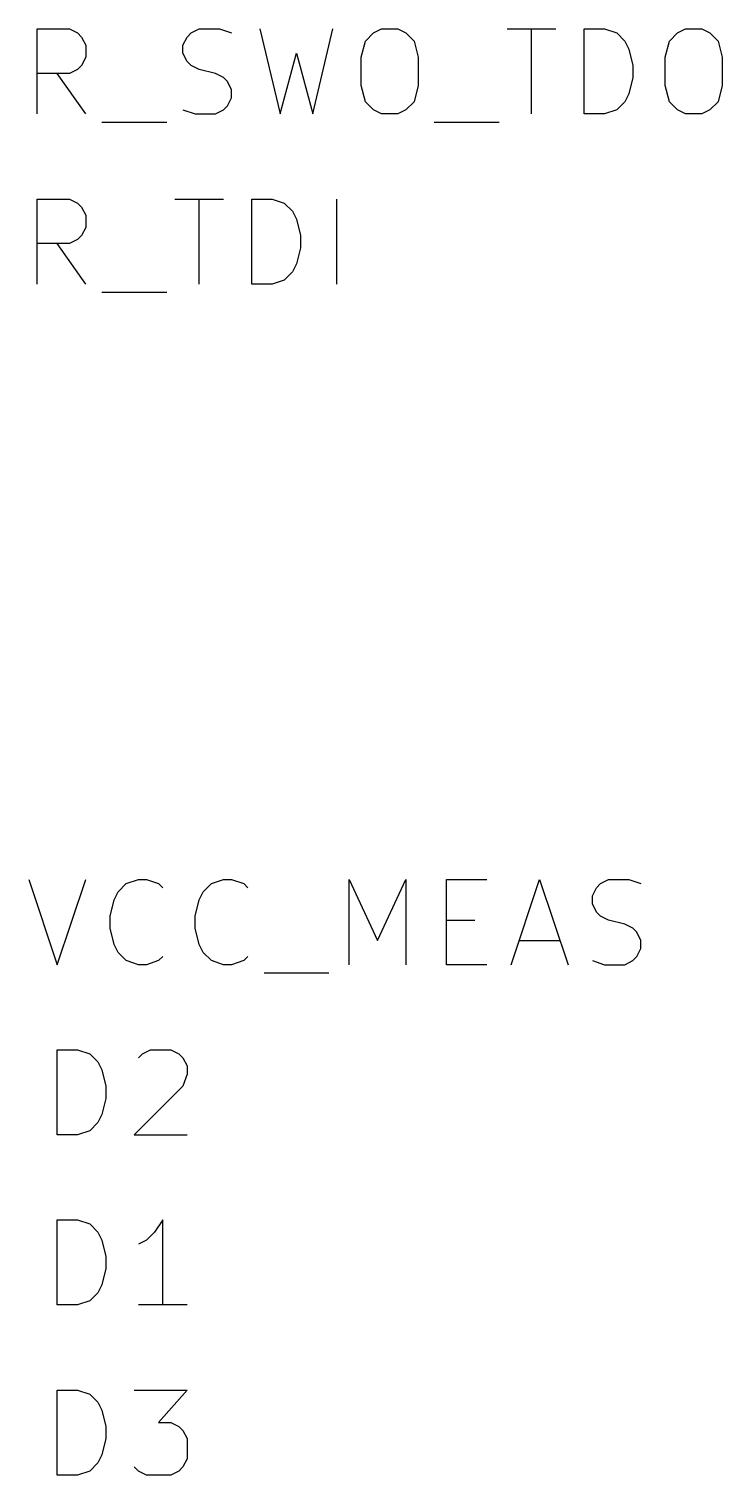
# Model space of a CAD drawing. Extents: x 0.4 to 16.1, y -11.3 to -0.4.
# Drawn here: x 4.835 to 5.242, y -9.283 to -8.433 of the extents above; entities that cross this region are included whole.
import ezdxf

# ---------------------------------------------------------------- set-up
doc = ezdxf.new("R2010")
doc.units = 0
doc.header["$MEASUREMENT"] = 0
doc.layers.add('GRAY1', color=251, linetype='CONTINUOUS')

msp = doc.modelspace()

# ---------------------------------------------------------------- linework, layer by layer
at = {"layer": 'GRAY1', "linetype": 'CONTINUOUS'}
for p, q in [((4.83982, -8.4833), (4.83982, -8.4333)), ((4.83982, -8.4333), (4.85887, -8.4333)), ((4.85887, -8.4333), (4.86363, -8.43568)), ((4.86363, -8.43568), (4.86602, -8.43806)), ((4.86602, -8.43806), (4.86839, -8.44282)), ((4.92554, -8.44282), (4.92792, -8.43806)), ((4.92792, -8.43806), (4.9303, -8.43568)), ((4.9303, -8.43568), (4.93506, -8.4333)), ((4.93506, -8.4333), (4.94696, -8.4333)), ((4.94696, -8.4333), (4.95411, -8.43568)), ((4.97078, -8.4333), (4.98268, -8.4833)), ((5.00173, -8.4833), (5.01363, -8.4333)), ((5.0303, -8.44997), (5.03268, -8.44044)), ((5.03268, -8.44044), (5.03744, -8.43568)), ((5.03744, -8.43568), (5.0422, -8.4333)), ((5.0422, -8.4333), (5.05172, -8.4333)), ((5.05172, -8.4333), (5.05649, -8.43568)), ((5.05649, -8.43568), (5.06125, -8.44044)), ((5.06125, -8.44044), (5.06363, -8.44997)), ((5.11601, -8.4333), (5.14458, -8.4333)), ((5.1303, -8.4833), (5.1303, -8.4333)), ((5.16125, -8.4833), (5.16125, -8.4333)), ((5.16125, -8.4333), (5.17315, -8.4333)), ((5.17315, -8.4333), (5.1803, -8.43568)), ((5.1803, -8.43568), (5.18506, -8.44044)), ((5.18506, -8.44044), (5.18744, -8.4452)), ((5.20887, -8.44997), (5.21125, -8.44044)), ((5.21125, -8.44044), (5.21601, -8.43568)), ((5.21601, -8.43568), (5.22077, -8.4333)), ((5.22077, -8.4333), (5.2303, -8.4333)), ((5.2303, -8.4333), (5.23506, -8.43568)), ((5.23506, -8.43568), (5.23982, -8.44044)), ((5.23982, -8.44044), (5.2422, -8.44997)), ((4.86839, -8.44282), (4.86839, -8.44997)), ((4.92554, -8.44759), (4.92554, -8.44282)), ((4.92792, -8.45235), (4.92554, -8.44759)), ((4.98268, -8.4833), (4.9922, -8.44759)), ((4.9922, -8.44759), (5.00173, -8.4833)), ((5.18744, -8.4452), (5.18982, -8.45473)), ((4.86363, -8.45711), (4.85887, -8.45949)), ((4.86602, -8.45473), (4.86363, -8.45711)), ((4.86839, -8.44997), (4.86602, -8.45473)), ((4.9303, -8.45473), (4.92792, -8.45235)), ((4.93506, -8.45711), (4.9303, -8.45473)), ((4.94459, -8.45949), (4.93506, -8.45711)), ((5.0303, -8.46663), (5.0303, -8.44997)), ((5.06363, -8.44997), (5.06363, -8.46663)), ((5.18982, -8.45473), (5.18982, -8.46187)), ((5.20887, -8.46663), (5.20887, -8.44997)), ((5.2422, -8.44997), (5.2422, -8.46663)), ((4.85887, -8.45949), (4.83982, -8.45949)), ((4.86839, -8.4833), (4.85173, -8.45949)), ((4.94935, -8.46187), (4.94459, -8.45949)), ((4.95173, -8.46425), (4.94935, -8.46187)), ((4.95411, -8.46902), (4.95173, -8.46425)), ((5.18982, -8.46187), (5.18744, -8.47139)), ((4.95173, -8.47854), (4.95411, -8.47378)), ((4.95411, -8.47378), (4.95411, -8.46902)), ((5.03268, -8.47616), (5.0303, -8.46663)), ((5.06363, -8.46663), (5.06125, -8.47616)), ((5.18744, -8.47139), (5.18506, -8.47616)), ((5.21125, -8.47616), (5.20887, -8.46663)), ((5.2422, -8.46663), (5.23982, -8.47616)), ((4.92554, -8.48092), (4.93268, -8.4833)), ((4.94459, -8.4833), (4.94935, -8.48092)), ((4.94935, -8.48092), (4.95173, -8.47854)), ((5.03744, -8.48092), (5.03268, -8.47616)), ((5.0422, -8.4833), (5.03744, -8.48092)), ((5.05649, -8.48092), (5.05172, -8.4833)), ((5.06125, -8.47616), (5.05649, -8.48092)), ((5.1803, -8.48092), (5.17315, -8.4833)), ((5.18506, -8.47616), (5.1803, -8.48092)), ((5.21601, -8.48092), (5.21125, -8.47616)), ((5.22077, -8.4833), (5.21601, -8.48092)), ((5.23506, -8.48092), (5.2303, -8.4833)), ((5.23982, -8.47616), (5.23506, -8.48092)), ((4.87792, -8.48806), (4.91602, -8.48806)), ((4.93268, -8.4833), (4.94459, -8.4833)), ((5.05172, -8.4833), (5.0422, -8.4833)), ((5.07316, -8.48806), (5.11125, -8.48806)), ((5.17315, -8.4833), (5.16125, -8.4833)), ((5.2303, -8.4833), (5.22077, -8.4833)), ((4.83982, -8.5833), (4.83982, -8.5333)), ((4.83982, -8.5333), (4.85887, -8.5333)), ((4.85887, -8.5333), (4.86363, -8.53568)), ((4.92078, -8.5333), (4.94935, -8.5333)), ((4.93506, -8.5833), (4.93506, -8.5333)), ((4.96601, -8.5833), (4.96601, -8.5333)), ((4.96601, -8.5333), (4.97792, -8.5333)), ((4.97792, -8.5333), (4.98506, -8.53568)), ((5.01601, -8.5833), (5.01601, -8.5333)), ((4.86363, -8.53568), (4.86602, -8.53806)), ((4.86602, -8.53806), (4.86839, -8.54282)), ((4.98506, -8.53568), (4.98982, -8.54044)), ((4.98982, -8.54044), (4.9922, -8.5452)), ((4.86839, -8.54997), (4.86602, -8.55473)), ((4.86839, -8.54282), (4.86839, -8.54997)), ((4.9922, -8.5452), (4.99458, -8.55473)), ((4.85887, -8.55949), (4.83982, -8.55949)), ((4.86839, -8.5833), (4.85173, -8.55949)), ((4.86363, -8.55711), (4.85887, -8.55949)), ((4.86602, -8.55473), (4.86363, -8.55711)), ((4.99458, -8.55473), (4.99458, -8.56187)), ((4.99458, -8.56187), (4.9922, -8.57139)), ((4.98982, -8.57616), (4.98506, -8.58092)), ((4.9922, -8.57139), (4.98982, -8.57616)), ((4.97792, -8.5833), (4.96601, -8.5833)), ((4.98506, -8.58092), (4.97792, -8.5833)), ((4.87792, -8.58806), (4.91602, -8.58806)), ((4.83506, -8.9333), (4.85172, -8.9833)), ((4.85172, -8.9833), (4.86839, -8.9333)), ((4.8922, -8.93568), (4.89935, -8.9333)), ((4.89935, -8.9333), (4.90411, -8.9333)), ((4.90411, -8.9333), (4.91125, -8.93568)), ((4.9422, -8.93568), (4.94935, -8.9333)), ((4.94935, -8.9333), (4.95411, -8.9333)), ((4.95411, -8.9333), (4.96125, -8.93568)), ((5.02315, -8.9833), (5.02315, -8.9333)), ((5.02315, -8.9333), (5.03982, -8.96902)), ((5.03982, -8.96902), (5.05649, -8.9333)), ((5.05649, -8.9333), (5.05649, -8.9833)), ((5.0803, -8.9833), (5.0803, -8.9333)), ((5.0803, -8.9333), (5.10411, -8.9333)), ((5.11839, -8.9833), (5.13506, -8.9333)), ((5.13506, -8.9333), (5.15172, -8.9833)), ((5.17077, -8.93568), (5.17554, -8.9333)), ((5.17554, -8.9333), (5.18744, -8.9333)), ((5.18744, -8.9333), (5.19458, -8.93568)), ((4.88506, -8.9452), (4.88744, -8.94044)), ((4.88744, -8.94044), (4.8922, -8.93568)), ((4.91125, -8.93568), (4.91363, -8.93806)), ((4.93506, -8.9452), (4.93744, -8.94044)), ((4.93744, -8.94044), (4.9422, -8.93568)), ((4.96125, -8.93568), (4.96363, -8.93806)), ((5.16601, -8.94282), (5.16839, -8.93806)), ((5.16839, -8.93806), (5.17077, -8.93568)), ((4.88268, -8.95473), (4.88506, -8.9452)), ((4.93268, -8.95473), (4.93506, -8.9452)), ((5.16601, -8.94759), (5.16601, -8.94282)), ((5.16839, -8.95235), (5.16601, -8.94759)), ((4.88268, -8.96187), (4.88268, -8.95473)), ((4.93268, -8.96187), (4.93268, -8.95473)), ((5.0803, -8.95711), (5.09696, -8.95711)), ((5.17077, -8.95473), (5.16839, -8.95235)), ((5.17554, -8.95711), (5.17077, -8.95473)), ((5.18506, -8.95949), (5.17554, -8.95711)), ((4.88506, -8.97139), (4.88268, -8.96187)), ((4.93506, -8.97139), (4.93268, -8.96187)), ((5.18982, -8.96187), (5.18506, -8.95949)), ((5.1922, -8.96425), (5.18982, -8.96187)), ((5.19458, -8.96902), (5.1922, -8.96425)), ((4.88744, -8.97616), (4.88506, -8.97139)), ((4.93744, -8.97616), (4.93506, -8.97139)), ((5.12315, -8.96902), (5.14696, -8.96902)), ((5.1922, -8.97854), (5.19458, -8.97378)), ((5.19458, -8.97378), (5.19458, -8.96902)), ((4.8922, -8.98092), (4.88744, -8.97616)), ((4.89935, -8.9833), (4.8922, -8.98092)), ((4.90411, -8.9833), (4.89935, -8.9833)), ((4.91125, -8.98092), (4.90411, -8.9833)), ((4.91363, -8.97854), (4.91125, -8.98092)), ((4.9422, -8.98092), (4.93744, -8.97616)), ((4.94935, -8.9833), (4.9422, -8.98092)), ((4.95411, -8.9833), (4.94935, -8.9833)), ((4.96125, -8.98092), (4.95411, -8.9833)), ((4.96363, -8.97854), (4.96125, -8.98092)), ((5.10411, -8.9833), (5.0803, -8.9833)), ((5.16601, -8.98092), (5.17315, -8.9833)), ((5.17315, -8.9833), (5.18506, -8.9833)), ((5.18506, -8.9833), (5.18982, -8.98092)), ((5.18982, -8.98092), (5.1922, -8.97854)), ((4.97316, -8.98806), (5.01125, -8.98806)), ((4.85172, -9.0833), (4.85172, -9.0333)), ((4.85172, -9.0333), (4.86363, -9.0333)), ((4.86363, -9.0333), (4.87077, -9.03568)), ((4.90172, -9.03568), (4.90649, -9.0333)), ((4.90649, -9.0333), (4.91839, -9.0333)), ((4.91839, -9.0333), (4.92315, -9.03568)), ((4.87077, -9.03568), (4.87554, -9.04044)), ((4.87554, -9.04044), (4.87792, -9.0452)), ((4.89935, -9.03806), (4.90172, -9.03568)), ((4.92315, -9.03568), (4.92554, -9.03806)), ((4.92554, -9.03806), (4.92792, -9.04282)), ((4.92792, -9.04282), (4.92792, -9.04759)), ((4.87792, -9.0452), (4.8803, -9.05473)), ((4.92792, -9.04759), (4.92554, -9.05473)), ((4.8803, -9.05473), (4.8803, -9.06187)), ((4.92554, -9.05473), (4.89696, -9.0833)), ((4.8803, -9.06187), (4.87792, -9.07139)), ((4.87554, -9.07616), (4.87077, -9.08092)), ((4.87792, -9.07139), (4.87554, -9.07616)), ((4.86363, -9.0833), (4.85172, -9.0833)), ((4.87077, -9.08092), (4.86363, -9.0833)), ((4.89696, -9.0833), (4.92792, -9.0833)), ((4.85172, -9.1833), (4.85172, -9.1333)), ((4.85172, -9.1333), (4.86363, -9.1333)), ((4.86363, -9.1333), (4.87077, -9.13568)), ((4.87077, -9.13568), (4.87554, -9.14044)), ((4.91363, -9.1333), (4.90887, -9.14044)), ((4.91363, -9.1833), (4.91363, -9.1333)), ((4.87554, -9.14044), (4.87792, -9.1452)), ((4.87792, -9.1452), (4.8803, -9.15473)), ((4.90411, -9.1452), (4.89935, -9.14759)), ((4.90887, -9.14044), (4.90411, -9.1452)), ((4.8803, -9.16187), (4.87792, -9.17139)), ((4.8803, -9.15473), (4.8803, -9.16187)), ((4.87792, -9.17139), (4.87554, -9.17616)), ((4.87554, -9.17616), (4.87077, -9.18092)), ((4.86363, -9.1833), (4.85172, -9.1833)), ((4.87077, -9.18092), (4.86363, -9.1833)), ((4.92792, -9.1833), (4.89935, -9.1833)), ((4.85172, -9.2833), (4.85172, -9.2333)), ((4.85172, -9.2333), (4.86363, -9.2333)), ((4.86363, -9.2333), (4.87077, -9.23568)), ((4.87077, -9.23568), (4.87554, -9.24044)), ((4.89696, -9.2333), (4.92792, -9.2333)), ((4.92792, -9.2333), (4.91125, -9.25235)), ((4.87554, -9.24044), (4.87792, -9.2452)), ((4.87792, -9.2452), (4.8803, -9.25473)), ((4.8803, -9.25473), (4.8803, -9.26187)), ((4.91125, -9.25235), (4.91839, -9.25235)), ((4.91839, -9.25235), (4.92315, -9.25473)), ((4.92315, -9.25473), (4.92554, -9.25711)), ((4.8803, -9.26187), (4.87792, -9.27139)), ((4.92554, -9.25711), (4.92792, -9.26187)), ((4.92792, -9.26187), (4.92792, -9.27378)), ((4.87792, -9.27139), (4.87554, -9.27616)), ((4.87077, -9.28092), (4.86363, -9.2833)), ((4.87554, -9.27616), (4.87077, -9.28092)), ((4.89935, -9.28092), (4.89696, -9.27854)), ((4.90411, -9.2833), (4.89935, -9.28092)), ((4.92315, -9.28092), (4.91839, -9.2833)), ((4.92554, -9.27854), (4.92315, -9.28092)), ((4.92792, -9.27378), (4.92554, -9.27854)), ((4.86363, -9.2833), (4.85172, -9.2833)), ((4.91839, -9.2833), (4.90411, -9.2833))]:
    msp.add_line(p, q, dxfattribs=at)

doc.saveas('drawing.dxf')
